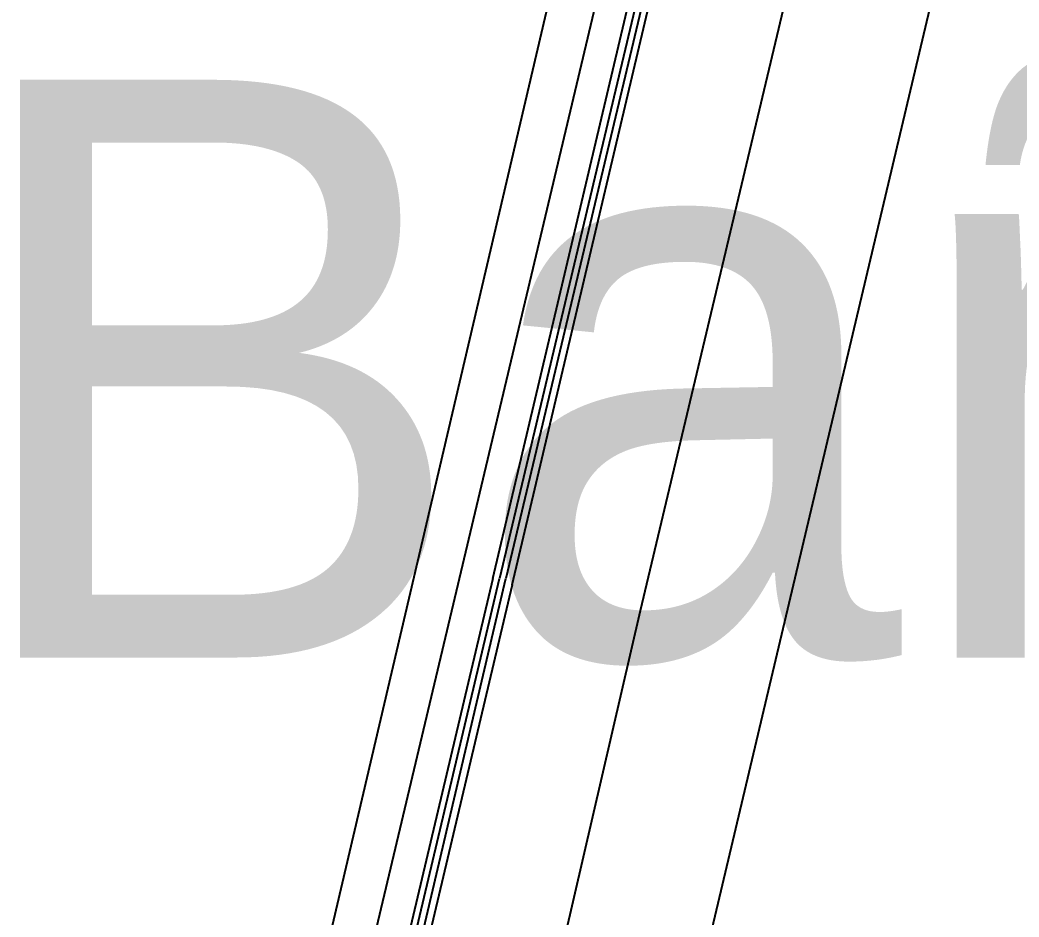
# Model space of a CAD drawing. Header units: feet. Extents: x -84 to 198, y -22 to 181.
# Drawn here: x 113.458 to 115.532, y 62.021 to 63.884 of the extents above; entities that cross this region are included whole.
import ezdxf
from ezdxf.enums import TextEntityAlignment as Align

# ---------------------------------------------------------------- set-up
doc = ezdxf.new("R2010")
doc.units = ezdxf.units.FT
doc.layers.add('A-LINEA', color=7, linetype='CONTINUOUS')
doc.layers.add('A-NOMBRE-ESPACIO', color=2, linetype='CONTINUOUS')

msp = doc.modelspace()

# ---------------------------------------------------------------- linework, layer by layer
at = {"layer": 'A-LINEA'}
for p, q in [((113.8667, 60.9778), (115.4933, 67.9244)), ((114.6133, 60.8044), (116.2533, 67.7378)), ((114.3733, 62.7378), (113.9867, 61.1111))]:
    msp.add_line(p, q, dxfattribs=at)
for points in [[(114.44, 62.7244), (114.8267, 64.3644), (114.84, 64.3511), (114.4533, 62.7244)], [(114.48, 62.7111), (114.8667, 64.3511), (114.8533, 64.3511), (114.4667, 62.7244)], [(114.7733, 64.3111), (114.7733, 64.2978), (114.7467, 64.3111), (114.3733, 62.7378)], [(114.3333, 60.8711), (114.7467, 62.6578), (115.12, 64.2311)], [(114.44, 62.7244), (114.04, 61.0311), (114.0533, 61.0178), (114.0533, 61.0311), (114.4533, 62.7244)], [(114.48, 62.7111), (114.08, 61.0178), (114.0667, 61.0178), (114.4667, 62.7244)]]:
    msp.add_lwpolyline(points, dxfattribs=at)

# ---------------------------------------------------------------- texts
at = {"layer": 'A-NOMBRE-ESPACIO'}
msp.add_text('Baño', height=1.2, dxfattribs=at).set_placement((115.2, 62.56), align=Align.CENTER)

doc.saveas('drawing.dxf')
